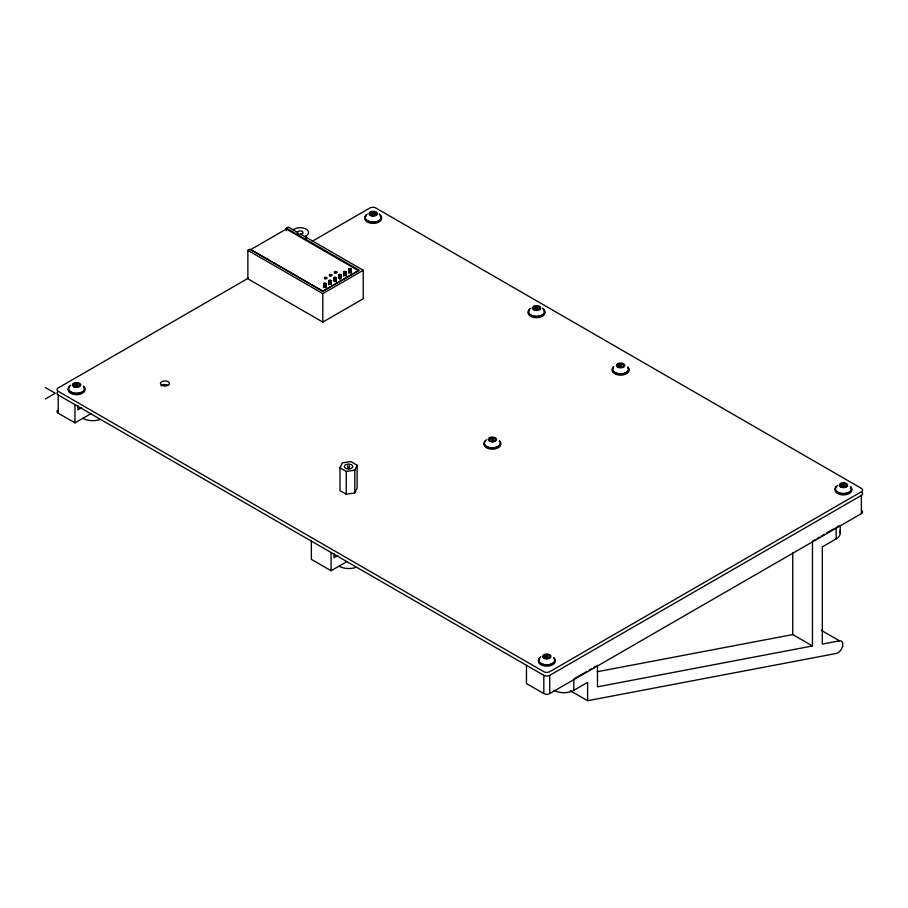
<?xml version="1.0" encoding="UTF-8"?>
<svg xmlns="http://www.w3.org/2000/svg" width="908" height="908" viewBox="0 0 908 908"><rect width="100%" height="100%" fill="white"/><g stroke="black" fill="none" stroke-linecap="round" stroke-linejoin="round"><path stroke-width="1.36" d="M74.286 383.641L73.457 385.435L75.727 386.751L78.837 386.275L79.677 384.47L77.396 383.153L74.286 383.641L74.286 386.831M370.929 212.37L370.101 214.163L372.371 215.48L375.492 215.003L376.321 213.21L374.039 211.893L370.929 212.37L370.929 215.559L374.039 215.083L374.039 211.893M340.001 467.836L342.293 462.898L350.851 461.57L357.116 465.191L357.116 487.971L354.824 492.908L346.266 494.236L340.001 490.615L340.001 467.836L346.266 471.456L354.824 470.128L357.116 465.191M534.245 306.666L533.416 308.459L535.686 309.776L538.796 309.288L539.636 307.494L537.354 306.178L534.245 306.666L534.245 308.788M490.104 438.144L489.264 439.937L491.546 441.254L494.656 440.766L495.496 438.973L493.214 437.656L490.104 438.144L490.104 441.333M618.314 364.119L617.474 365.913L619.755 367.229L622.865 366.753L623.694 364.959L621.424 363.643L618.314 364.119L618.314 367.309L621.424 366.832L621.424 363.643M544.505 655.111L543.665 656.915L545.946 658.232L549.056 657.744L549.896 655.951L547.615 654.634L544.505 655.111L544.505 658.3M846.54 486.813L846.54 484.679L844.258 483.362L841.149 483.851L840.32 485.644L842.59 486.96M846.54 484.679L845.7 486.484L841.149 487.04M300.605 234.094L363.245 270.266L363.245 298.732L322.817 322.079L247.861 278.801L247.861 250.336L249.836 249.201L322.817 291.332L359.307 270.266L286.326 228.135L286.326 230.791M286.326 228.135L288.301 226.989L297.495 232.3M293.136 229.781L294.317 229.1A8.365 4.835 0 0 1 306.144 229.1A8.365 4.835 0 0 1 306.144 235.932L306.144 238.645M304.963 236.613L306.144 235.932M248.395 278.12L58.225 387.92A4.188 2.418 0 0 0 58.225 391.337L543.824 671.693A4.188 2.418 0 0 0 549.737 671.693L861.374 491.773A4.188 2.418 0 0 0 861.374 488.356L375.776 207.989A4.188 2.418 0 0 0 369.862 207.989L312.193 241.29M45.4 398.964L55.263 393.266L45.4 387.568M75.58 385.525L77.555 384.39M372.223 214.254L374.198 213.119M81.607 407.647L77.929 409.769L77.929 405.672M325.2 278.336L326.188 277.769M330.217 275.442L331.193 274.874M335.222 272.548L336.21 271.98M57.556 410.28A4.188 2.418 0 0 0 58.225 413.197L74.967 422.867L90.868 413.685M323.623 287.688L323.623 283.534L324.882 282.797L326.154 283.534L326.154 287.688M328.639 284.794L328.639 280.64L329.899 279.914L331.159 280.64L331.159 284.794M333.645 280.515L333.645 277.746L334.904 277.019L336.164 277.746L336.164 281.9M338.65 277.621L338.65 274.852L339.921 274.125L341.181 274.852L341.181 277.621M343.667 276.111L343.667 271.957L344.926 271.231L346.186 271.957L346.186 276.111M348.672 273.217L348.672 269.063L349.932 268.337L351.203 269.063L351.203 273.217M323.623 283.534L324.882 284.261L326.154 283.534M328.639 280.64L329.899 281.367L331.159 280.64M333.645 277.746L334.904 278.472L336.164 277.746M338.65 274.852L339.921 275.578L341.181 274.852M343.667 271.957L344.926 272.684L346.186 271.957M348.672 269.063L349.932 269.801L351.203 269.063M339.422 277.871L340.409 277.303M344.438 274.976L345.415 274.976M247.861 250.336L322.817 293.613L363.245 270.266M535.538 308.55L537.513 307.403M347.571 467.087L349.546 465.952M491.398 440.028L493.362 438.882M619.596 366.003L621.571 364.868M337.719 555.503L334.042 557.637L334.042 553.539M311.353 541.123L311.353 559.339L331.079 570.735L347.015 561.53M545.799 656.995L547.762 655.86M842.442 485.735L844.417 484.6M57.556 392.063A4.188 2.418 0 0 0 58.225 394.98L543.824 675.336A4.188 2.418 0 0 0 549.737 675.336L861.374 495.416A4.188 2.418 0 0 0 862.044 492.499M574.98 678.299L586.818 671.466M589.19 670.093L591.551 668.731M593.923 667.369L596.284 665.995M814.828 539.829L812.456 541.191L812.456 645.974L597.475 686.834L597.475 665.314M817.189 538.455L819.561 537.093M821.922 535.72L824.294 534.358M826.666 532.996L833.76 528.887M526.458 665.314L526.458 683.531L543.824 693.553A4.188 2.418 0 0 0 549.737 693.553L861.374 513.633A4.188 2.418 0 0 0 862.044 510.716M554.073 690.364A13.949 8.047 0 0 0 573.799 690.364L587.612 682.396L587.612 700.715L836.347 653.442A6.969 4.029 -60 0 0 842.59 646.246A6.969 4.029 -60 0 0 839.48 640.844L822.069 630.788M839.741 531.135A13.949 8.047 0 0 1 836.132 538.909L822.319 546.888L822.319 644.09L839.48 640.844M597.169 671.75L792.741 634.579L812.456 645.974M534.245 309.844L537.354 309.367L537.354 306.178M372.223 213.119L374.198 214.254M535.538 307.403L537.513 308.55M842.442 484.6L844.417 485.735M619.596 364.868L621.571 366.003M335.222 271.98L336.21 272.548M339.422 277.303L340.409 277.871M330.217 274.874L331.193 275.442M325.2 277.769L326.188 278.336M491.398 438.882L493.362 440.028M347.571 465.952L349.546 467.087M75.58 384.39L77.555 385.525M545.799 655.86L547.762 656.995M570.201 690.67L587.612 700.715M861.374 495.416L861.374 513.633M844.258 483.362L844.258 486.552M843.43 485.167L843.43 487.664M842.703 483.612L842.703 486.801M841.149 483.851L841.149 485.973M840.218 525.63L840.218 533.223M836.132 538.909L836.132 527.525A13.949 8.047 0 0 0 838.345 525.857M792.741 552.461L792.741 634.579M619.869 363.881L619.869 367.07M573.799 678.98L573.799 690.364M549.737 675.336L549.737 693.553M547.615 654.634L547.615 657.823M546.775 656.427L546.775 658.936M546.06 654.872L546.06 658.062M544.085 656.019L544.085 658.141M543.824 675.336L543.824 693.553M539.636 307.494L539.636 309.617M536.526 307.971L536.526 310.479M535.799 306.416L535.799 309.605M533.825 307.562L533.825 309.685M493.214 437.656L493.214 440.845L491.659 441.084L491.659 437.894M492.386 439.449L492.386 441.958M489.684 439.041L489.684 441.163M376.321 213.21L376.321 215.332M373.211 213.686L373.211 216.195M372.484 212.132L372.484 215.321M354.824 470.128L354.824 492.908M349.932 269.801L349.932 272.57M348.559 466.519L348.559 469.198M346.266 471.456L346.266 494.236M344.926 272.684L344.926 275.453M339.921 275.578L339.921 279.743M334.904 278.472L334.904 281.242M331.079 552.507L331.079 570.735M329.899 281.367L329.899 284.136M324.882 284.261L324.882 287.03M322.817 293.613L322.817 322.079M77.396 383.153L77.396 386.343L75.841 386.592L75.841 383.403M76.567 384.958L76.567 387.455M74.967 404.65L74.967 422.867M73.866 384.538L73.866 386.66M58.225 394.98L58.225 413.197M161.068 385.855A4.461 2.576 0 0 1 168.082 385.321M380.1 215.151A7.945 4.585 0 0 1 373.211 222.04A7.945 4.585 0 0 1 366.321 215.151M554.867 660.082A8.365 4.835 0 0 1 546.775 666.154A8.365 4.835 0 0 1 538.694 660.082M554.028 657.778A8.365 4.835 0 0 1 551.576 664.145A8.365 4.835 0 0 1 540.374 663.294A8.365 4.835 0 0 1 540.862 656.768M850.671 487.641A8.365 4.835 0 0 1 844.519 494.849A8.365 4.835 0 0 1 835.337 488.81M850.671 486.506A8.365 4.835 0 0 1 848.231 492.874A8.365 4.835 0 0 1 837.017 492.022A8.365 4.835 0 0 1 837.505 485.508M627.837 367.922A8.365 4.835 0 0 1 620.584 375.163A8.365 4.835 0 0 1 613.343 367.922M627.837 366.775A8.365 4.835 0 0 1 620.584 374.028A8.365 4.835 0 0 1 613.343 366.775M500.467 443.104A8.365 4.835 0 0 1 492.386 449.188A8.365 4.835 0 0 1 484.293 443.104M499.627 440.8A8.365 4.835 0 0 1 497.175 447.167A8.365 4.835 0 0 1 485.973 446.316A8.365 4.835 0 0 1 486.461 439.801M84.932 389.85A8.365 4.835 0 0 1 75.466 394.639A8.365 4.835 0 0 1 68.486 388.601M83.808 387.432A8.365 4.835 0 0 1 84.648 388.601M83.808 386.297A8.365 4.835 0 0 1 81.368 392.665A8.365 4.835 0 0 1 70.154 391.813A8.365 4.835 0 0 1 70.642 385.298M380.452 216.172A8.365 4.835 0 0 1 373.211 223.413A8.365 4.835 0 0 1 365.958 216.172M379.124 214.027A8.365 4.835 0 0 1 379.124 220.86A8.365 4.835 0 0 1 367.297 220.86A8.365 4.835 0 0 1 367.297 214.027M83.445 386.422A7.945 4.585 0 0 1 76.567 393.3A7.945 4.585 0 0 1 69.678 386.422M499.264 440.913A7.945 4.585 0 0 1 492.386 447.803A7.945 4.585 0 0 1 485.496 440.913M850.308 486.631A7.945 4.585 0 0 1 843.43 493.509A7.945 4.585 0 0 1 836.54 486.631M553.664 657.891A7.945 4.585 0 0 1 546.775 664.781A7.945 4.585 0 0 1 539.897 657.891M628.268 368.001A7.945 4.585 0 0 1 619.551 373.744A7.945 4.585 0 0 1 613.706 366.9M543.767 310.457A8.365 4.835 0 0 1 536.526 317.698A8.365 4.835 0 0 1 529.273 310.457M542.439 308.311A8.365 4.835 0 0 1 542.439 315.144A8.365 4.835 0 0 1 530.601 315.144A8.365 4.835 0 0 1 530.601 308.311M543.404 309.435A7.945 4.585 0 0 1 536.526 316.325A7.945 4.585 0 0 1 529.636 309.435M345.619 274A1.396 0.806 0 0 1 346.13 275.09A1.396 0.806 0 0 1 344.234 275.385A1.396 0.806 0 0 1 343.723 274.295M340.897 277.019A1.396 0.806 0 0 1 340.818 278.2A1.396 0.806 0 0 1 338.775 278.052A1.396 0.806 0 0 1 339.217 276.883M350.919 271.231A1.396 0.806 0 0 1 350.829 272.423A1.396 0.806 0 0 1 348.797 272.264A1.396 0.806 0 0 1 349.239 271.106M335.608 279.777A1.396 0.806 0 0 1 336.119 280.878A1.396 0.806 0 0 1 334.212 281.174A1.396 0.806 0 0 1 333.701 280.073M330.887 282.797A1.396 0.806 0 0 1 330.796 283.988A1.396 0.806 0 0 1 328.753 283.829A1.396 0.806 0 0 1 329.195 282.672M325.586 285.566A1.396 0.806 0 0 1 326.097 286.667A1.396 0.806 0 0 1 324.19 286.962A1.396 0.806 0 0 1 323.679 285.861M99.71 419.598A13.949 8.047 0 0 1 82.878 418.316M821.876 629.846A6.969 4.029 -60 0 1 822.603 630.663M355.8 567.455A13.949 8.047 0 0 1 338.968 566.172M297.54 232.096L297.438 232.516A2.792 1.612 0 0 0 300.23 234.128L300.957 234.071A2.792 1.612 0 0 0 302.205 231.37A2.792 1.612 0 0 0 297.54 232.096M286.326 229.043L250.824 249.541L322.817 291.105L358.32 270.607L286.326 229.043M161.772 385.321A4.461 2.576 0 0 0 169.24 384.163A4.461 2.576 0 0 0 163.769 381.008A4.461 2.576 0 0 0 161.772 385.321M370.248 215.4A4.188 2.418 0 0 0 377.251 214.311A4.188 2.418 0 0 0 372.132 211.348A4.188 2.418 0 0 0 370.248 215.4M346.47 468.607A4.188 2.418 0 0 0 352.747 466.519A4.188 2.418 0 0 0 346.47 464.419A4.188 2.418 0 0 0 346.47 468.607M73.605 386.66A4.188 2.418 0 0 0 80.608 385.582A4.188 2.418 0 0 0 75.478 382.62A4.188 2.418 0 0 0 73.605 386.66M490.286 441.549A4.188 2.418 0 0 0 496.562 439.449A4.188 2.418 0 0 0 490.286 437.361A4.188 2.418 0 0 0 490.286 441.549M841.33 487.256A4.188 2.418 0 0 0 847.607 485.167A4.188 2.418 0 0 0 841.33 483.067A4.188 2.418 0 0 0 841.33 487.256M544.687 658.527A4.188 2.418 0 0 0 550.963 656.427A4.188 2.418 0 0 0 544.687 654.339A4.188 2.418 0 0 0 544.687 658.527M618.496 367.524A4.188 2.418 0 0 0 624.772 365.436A4.188 2.418 0 0 0 618.496 363.348A4.188 2.418 0 0 0 618.496 367.524M534.426 310.071A4.188 2.418 0 0 0 540.703 307.971A4.188 2.418 0 0 0 534.426 305.882A4.188 2.418 0 0 0 534.426 310.071M330.013 275.862A1.396 0.806 0 0 0 332.101 275.158A1.396 0.806 0 0 0 330.013 274.466A1.396 0.806 0 0 0 330.013 275.862M334.734 272.831A1.396 0.806 0 0 0 337.061 272.479A1.396 0.806 0 0 0 335.358 271.492A1.396 0.806 0 0 0 334.734 272.831M324.996 278.745A1.396 0.806 0 0 0 327.084 278.052A1.396 0.806 0 0 0 324.996 277.36A1.396 0.806 0 0 0 324.996 278.745"/></g></svg>
